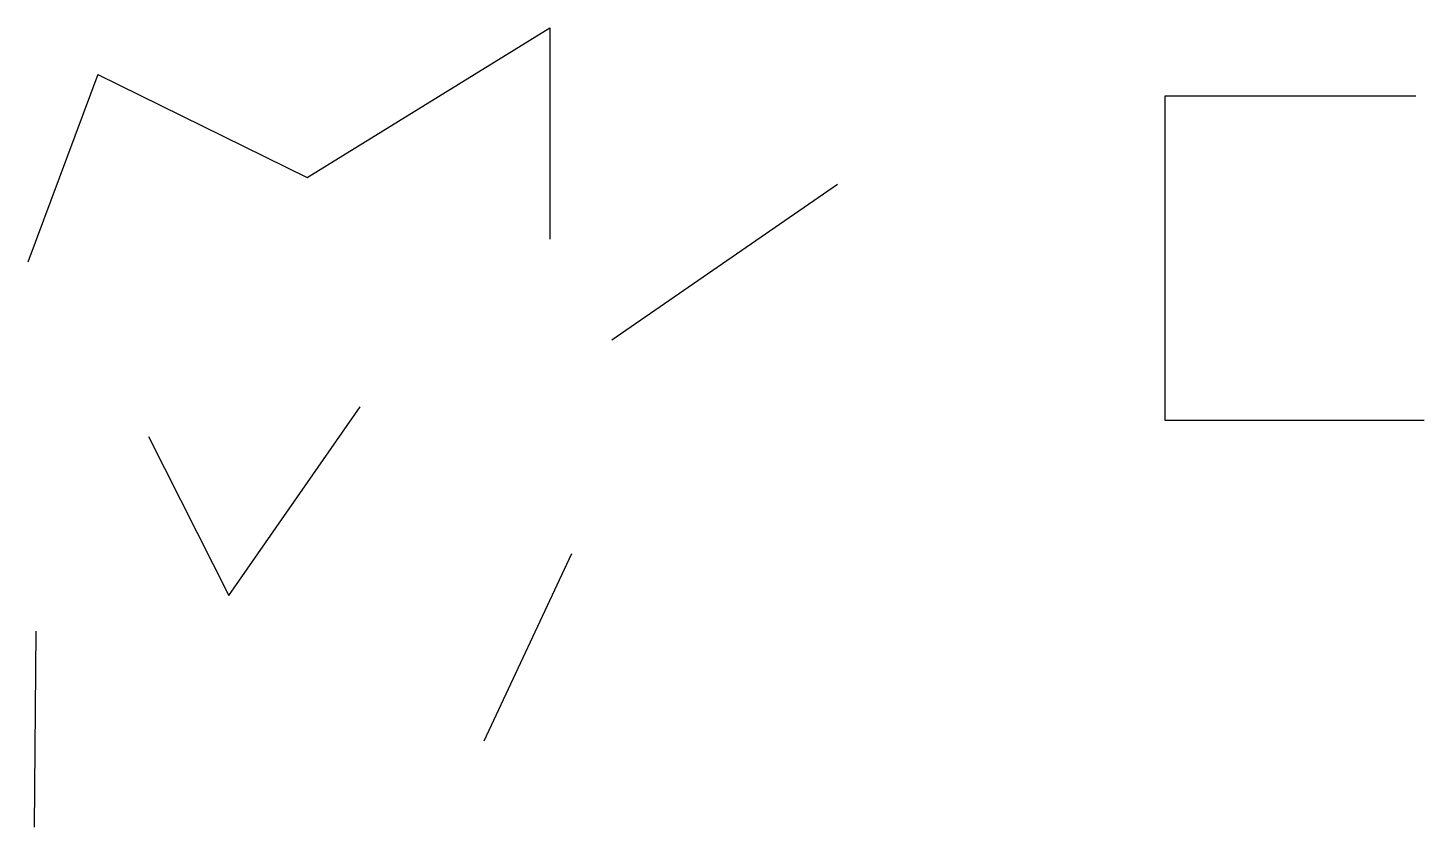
# Model space of a CAD drawing. Header units: millimetres. Extents: x 143 to 1913, y 108 to 1120.
import ezdxf

# ---------------------------------------------------------------- set-up
doc = ezdxf.new("R2010")
doc.units = ezdxf.units.MM
for name, color, linetype in [('Bandurina B45 H25', 84, 'Continuous'), ('Bondura B56 H25', 10, 'Continuous'), ('fghghg b56 h89', 210, 'Continuous'), ('Hworoba B77', 140, 'Continuous'), ('Lavina B56 H88', 71, 'Continuous'), ('Zdoroviy B45 H89', 160, 'Continuous')]:
    doc.layers.add(name, color=color, linetype=linetype)

msp = doc.modelspace()

# ---------------------------------------------------------------- linework, layer by layer
at = {"layer": 'Bandurina B45 H25'}
for p, q in [((398.1, 401.1), (564.5, 640.5)), ((296.1, 602.9), (398.1, 401.1))]:
    msp.add_line(p, q, dxfattribs=at)
at = {"layer": 'Bondura B56 H25'}
msp.add_line((721.9, 217.2), (832.8, 454.3), dxfattribs=at)
at = {"layer": 'fghghg b56 h89'}
for p, q in [((497.4, 930.9), (805.1, 1120.4)), ((805.1, 1120.4), (805.1, 852.9)), ((231.9, 1061.5), (143.4, 823.5)), ((231.9, 1061.5), (497.4, 930.9))]:
    msp.add_line(p, q, dxfattribs=at)
at = {"layer": 'Hworoba B77'}
msp.add_line((1169.9, 922), (883.8, 724.8), dxfattribs=at)
at = {"layer": 'Lavina B56 H88'}
for p, q in [((1902.9, 1034.1), (1584.7, 1034.1)), ((1584.7, 1034.1), (1584.7, 623.4)), ((1584.7, 623.4), (1913.4, 623.4))]:
    msp.add_line(p, q, dxfattribs=at)
at = {"layer": 'Zdoroviy B45 H89'}
msp.add_line((153.4, 356.2), (151.3, 107.8), dxfattribs=at)

doc.saveas('drawing.dxf')
